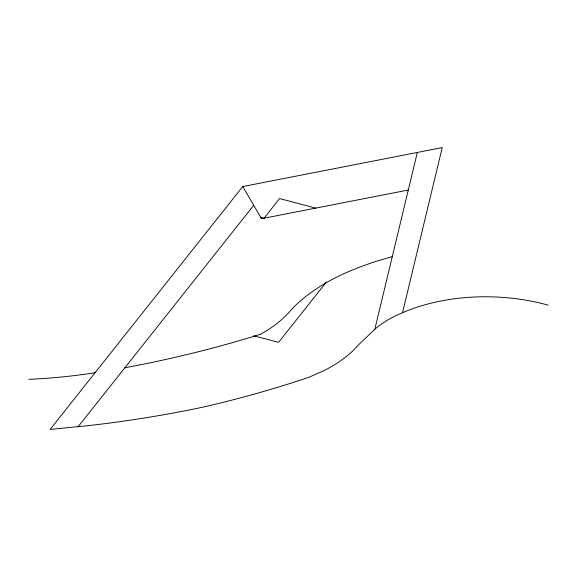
<?xml version="1.0" encoding="UTF-8"?>
<svg xmlns="http://www.w3.org/2000/svg" width="577" height="577" viewBox="0 0 577 577"><rect width="100%" height="100%" fill="white"/><g stroke="black" fill="none" stroke-linecap="round" stroke-linejoin="round"><path stroke-width="0.87" d="M374.812 329.258L417.337 152.443M402.515 312.734L442.234 147.582L242.722 186.559L50.127 429.418L89.204 425.552A763.876 441.023 0 0 0 203.616 407.009A785.275 453.378 0 0 0 308.825 377.315L323.985 370.643A145.368 83.925 0 0 0 358.706 344.628L375.908 328.306A109.796 63.391 0 0 1 402.508 312.734L402.551 312.712A146.342 87.942 2.1 0 1 548.15 305.139M78.083 426.764L253.714 205.304M326.438 281.994L278.576 342.356L253.685 335.778M408.3 190.021L261.561 218.69L242.722 186.559M95.126 372.677L91.476 373.254A350.405 202.303 0 0 1 28.85 379.341M260.739 217.298L264.151 218.185L279.549 198.553L315.713 208.109M124.856 367.787A807.043 465.942 0 0 0 249.935 337.523L260.833 334.177L267.115 330.405A153.886 88.844 0 0 0 292.207 308.709A203.703 117.607 0 0 1 323.142 284.576L328.4 281.533A203.703 117.607 0 0 1 351.249 270.512A254.572 146.976 0 0 1 392.273 256.657"/></g></svg>
